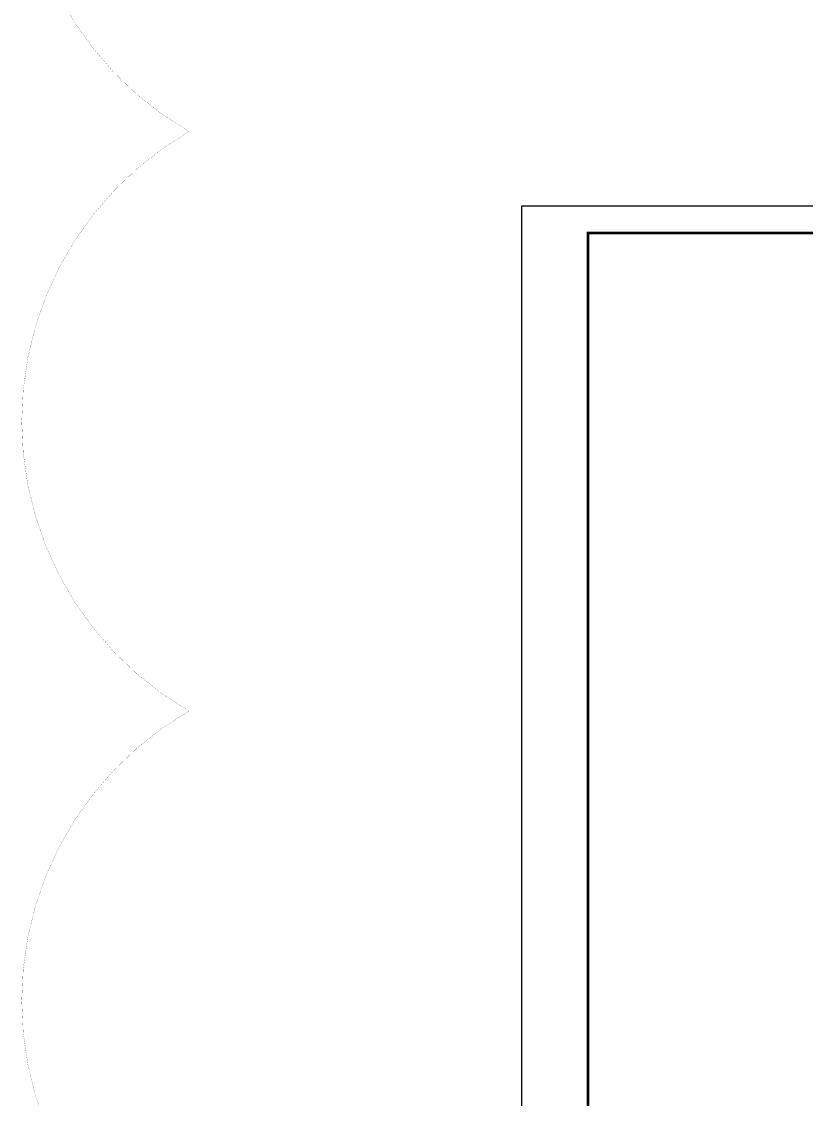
# Model space of a CAD drawing. Extents: x -1712635 to -854203, y -534641 to -21985.
# Drawn here: x -1166576 to -1137134, y -439705 to -399271 of the extents above; entities that cross this region are included whole.
import ezdxf

# ---------------------------------------------------------------- set-up
doc = ezdxf.new("R2010")
doc.units = 0
doc.header["$LTSCALE"] = 1000
doc.layers.get('0').update_dxf_attribs({"linetype": 'CONTINUOUS'})
doc.layers.add('-TK', color=7, linetype='CONTINUOUS')
doc.layers.add('S-X详图填充', color=252, linetype='CONTINUOUS')

# ---------------------------------------------------------------- blocks, each defined once
blk = doc.blocks.new('A1')
blk.add_lwpolyline([(0, 59400), (0, 0), (84100, 0), (84100, 59400)], close=True)
at = {"const_width": 100}
blk.add_lwpolyline([(2500, 58400), (2500, 1000), (83100, 1000), (83100, 58400)], close=True, dxfattribs=at)

msp = doc.modelspace()

# ---------------------------------------------------------------- linework, layer by layer
at = {"layer": 'S-X详图填充', "color": 2, "const_width": 5}
msp.add_lwpolyline([(-1051615.95, -381662.54, -0.57735027), (-1051615.95, -403398.29, -0.57735027), (-1051615.95, -425134.05, -0.57735027), (-1051615.95, -446869.8, -0.57735027), (-1051615.95, -468605.55, -0.57735027), (-1051615.95, -490341.3, -0.57735027), (-1051615.95, -512077.05, -0.57735027), (-1073351.7, -512077.05, -0.57735027), (-1095087.45, -512077.05, -0.57735027), (-1116823.21, -512077.05, -0.57735027), (-1138558.96, -512077.05, -0.57735027), (-1160294.71, -512077.05, -0.57735027), (-1160294.71, -490341.3, -0.57735027), (-1160294.71, -468605.55, -0.57735027), (-1160294.71, -446869.8, -0.57735027), (-1160294.71, -425134.05, -0.57735027), (-1160294.71, -403398.29, -0.57735027), (-1160294.71, -381662.54, -0.57735027)], format="xyb", dxfattribs=at)

# ---------------------------------------------------------------- block references
at = {"layer": '-TK'}
msp.add_blockref('A1', (-1147825.76, -465599.33), dxfattribs=at)

doc.saveas('drawing.dxf')
